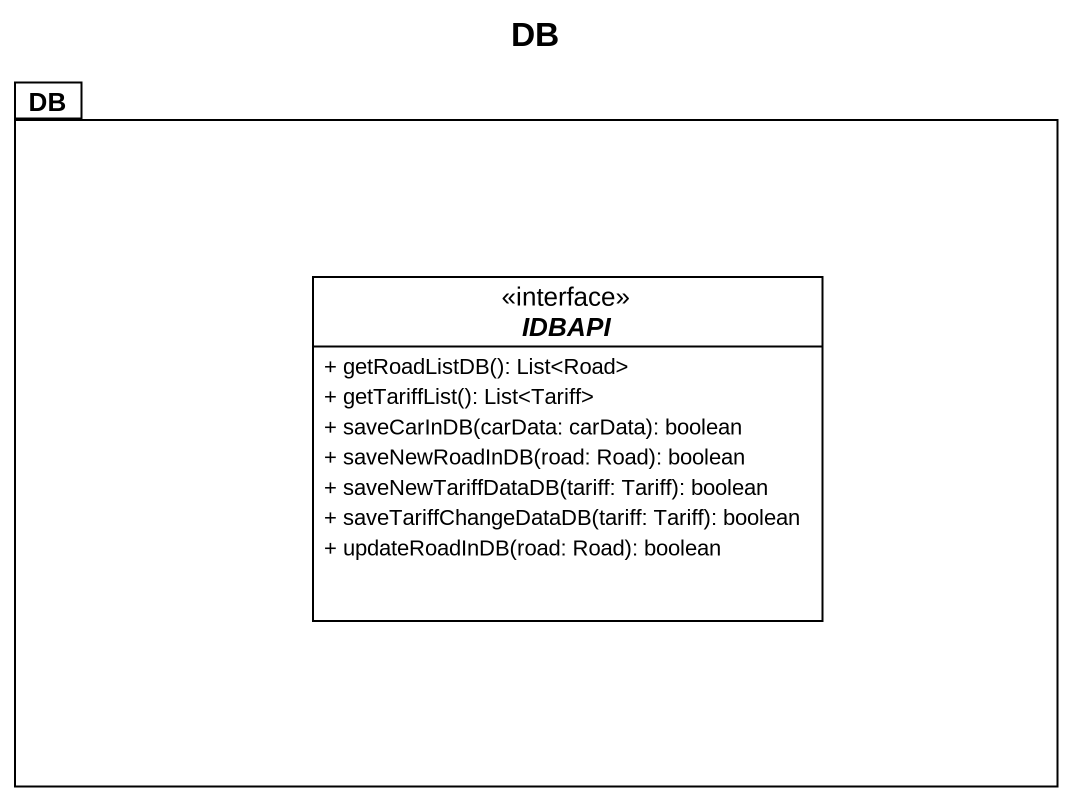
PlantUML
@startuml
title DB
hide circle
hide empty members
skinparam classAttributeIconSize 0
package DB {
  interface IDBAPI {
    + getRoadListDB(): List<Road>
    + getTariffList(): List<Tariff>
    + saveCarInDB(carData: carData): boolean
    + saveNewRoadInDB(road: Road): boolean
    + saveNewTariffDataDB(tariff: Tariff): boolean
    + saveTariffChangeDataDB(tariff: Tariff): boolean
    + updateRoadInDB(road: Road): boolean
  }
}
@enduml
